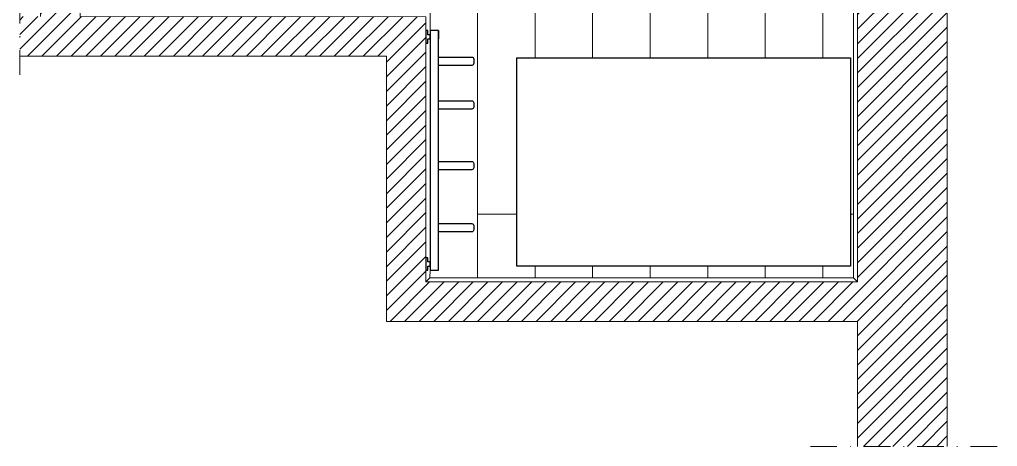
# Model space of a CAD drawing. Header units: centimetres. Extents: x 1723 to 3296, y 1174 to 2216.
# Drawn here: x 1860.4 to 2095, y 1180.3 to 1282.7 of the extents above; entities that cross this region are included whole.
import ezdxf

# ---------------------------------------------------------------- set-up
doc = ezdxf.new("R2010")
doc.units = ezdxf.units.CM
doc.linetypes.add('TRATTOPUNTO2', pattern=[12.7, 6.35, -3.175, 0, -3.175])
doc.layers.get('0').update_dxf_attribs({"lineweight": 18})
doc.layers.add('arredo', color=253, linetype='Continuous')
doc.layers.add('campitura', color=9, linetype='Continuous')
doc.layers.add('muro sezione', color=10, linetype='Continuous', lineweight=18)
doc.layers.add('Pavimento', color=60, linetype='Continuous', lineweight=18)

# ---------------------------------------------------------------- blocks, each defined once
blk = doc.blocks.new('Appendi_ab')
at = {"layer": 'arredo'}
blk.add_line((51553.7, 49344.7), (51573.7, 49344.7), dxfattribs=at)
for points in [[(51553.7, 49374.7), (51583.7, 49374.7), (51583.7, 49369.7), (51573.7, 49369.7), (51573.7, 49364.7), (51563.7, 49364.7), (51563.7, 49369.7), (51553.7, 49369.7), (51553.7, 49374.7)], [(52098.7, 49374.7), (52128.7, 49374.7), (52128.7, 49369.7), (52118.7, 49369.7), (52118.7, 49364.7), (52108.7, 49364.7), (52108.7, 49369.7), (52098.7, 49369.7), (52098.7, 49374.7)], [(51553.7, 49364.7), (52128.7, 49364.7), (52128.7, 49344.7), (51553.7, 49344.7), (51553.7, 49364.7)]]:
    blk.add_lwpolyline(points, dxfattribs=at)
for points in [[(51617.3, 49344.7), (51617.3, 49264.7, 0.414214), (51622.3, 49259.7), (51632.3, 49259.7, 0.409236), (51637.3, 49264.7), (51637.3, 49344.7)], [(51722.2, 49344.7), (51722.2, 49264.7, 0.414214), (51727.2, 49259.7), (51737.2, 49259.7, 0.409236), (51742.2, 49264.7), (51742.2, 49344.7)], [(51867.7, 49344.7), (51867.7, 49264.7, 0.414214), (51872.7, 49259.7), (51882.7, 49259.7, 0.409236), (51887.7, 49264.7), (51887.7, 49344.7)], [(52016.7, 49344.7), (52016.7, 49264.7, 0.414214), (52021.7, 49259.7), (52031.7, 49259.7, 0.409236), (52036.7, 49264.7), (52036.7, 49344.7)]]:
    blk.add_lwpolyline(points, format="xyb", dxfattribs=at)

msp = doc.modelspace()

# ---------------------------------------------------------------- hatches: boundary and pattern name
at = {"layer": 'campitura', "linetype": 'TRATTOPUNTO2'}
h = msp.add_hatch(dxfattribs=at)
h.set_pattern_fill('ANSI31', color=256, scale=0.78)
h.paths.add_polyline_path([(1763.27, 1614), (1860.39, 1614), (1860.39, 1623.56), (1752.81, 1623.56), (1722.81, 1623.56), (1722.81, 1614), (1752.81, 1614), (1752.81, 1358.43), (1790.75, 1358.43), (1790.75, 1367.33), (1790.75, 1367.9), (1763.27, 1367.9)])
h.paths.add_polyline_path([(2082.93, 1644.78), (2061.4, 1644.78), (2061.4, 1623.56), (1945.07, 1623.56), (1945.07, 1614), (2061.43, 1614), (2061.4, 1219.76), (1957.86, 1219.76), (1957.86, 1283.38), (1874.96, 1283.42), (1874.97, 1367.9), (1865.5, 1367.87), (1865.5, 1358.43), (1865.5, 1358.43), (1865.46, 1283.43), (1860.46, 1283.43), (1860.46, 1273.91), (1865.45, 1273.91), (1948.4, 1273.91), (1948.4, 1210.3), (2061.4, 1210.3), (2061.4, 1210.3), (2061.4, 1180.3), (2082.93, 1180.3), (2082.93, 1210.3)])

# ---------------------------------------------------------------- linework, layer by layer
for p, q in [((2060.45, 1589.28), (2060.45, 1220.74)), ((1958.88, 1284.41), (1958.88, 1280.06)), ((1958.85, 1220.76), (1958.88, 1222.56)), ((1957.86, 1219.76), (1958.85, 1220.76)), ((2060.42, 1220.76), (1958.85, 1220.76)), ((2061.4, 1219.76), (2060.42, 1220.76))]:
    msp.add_line(p, q)
at = {"layer": 'arredo'}
msp.add_lwpolyline([(1979.73, 1273.53), (2059.73, 1273.53), (2059.73, 1223.53), (1979.73, 1223.53), (1979.73, 1273.53)], dxfattribs=at)
at = {"layer": 'muro sezione', "linetype": 'TRATTOPUNTO2'}
for p, q in [((1860.46, 1288.12), (1860.46, 1269.46)), ((2050.13, 1180.3), (2094.97, 1180.3))]:
    msp.add_line(p, q, dxfattribs=at)
at = {"layer": 'muro sezione'}
for p, q in [((1865.45, 1273.91), (1860.45, 1273.91)), ((2061.4, 1210.3), (2061.4, 1180.3)), ((2082.93, 1210.3), (2082.93, 1180.3))]:
    msp.add_line(p, q, dxfattribs=at)
for points in [[(2082.93, 1644.78), (2061.4, 1644.78), (2061.4, 1623.56), (1945.07, 1623.56), (1945.07, 1614), (2061.43, 1614), (2061.4, 1219.76), (1957.86, 1219.76), (1957.86, 1283.38), (1874.96, 1283.42), (1874.97, 1367.9), (1865.5, 1367.87), (1865.46, 1283.43)], [(2082.93, 1210.3), (2082.93, 1644.78)], [(1865.45, 1273.91), (1948.4, 1273.91), (1948.4, 1210.3), (2061.4, 1210.3), (2061.4, 1210.3)]]:
    msp.add_lwpolyline(points, dxfattribs=at)
at = {"layer": 'Pavimento'}
for p, q in [((1970.27, 1236), (1970.27, 1290)), ((1997.87, 1290), (1997.87, 1273.53)), ((2025.47, 1290), (2025.47, 1273.53)), ((2053.07, 1290), (2053.07, 1273.53)), ((1970.27, 1236), (1970.27, 1220.76)), ((1984.07, 1223.53), (1984.07, 1220.76)), ((2011.67, 1223.53), (2011.67, 1220.76)), ((2039.27, 1223.53), (2039.27, 1220.76)), ((2053.07, 1223.53), (2053.07, 1220.76))]:
    msp.add_line(p, q, dxfattribs=at)
for points in [[(1984.07, 1273.53), (1984.07, 1344), (1970.27, 1344)], [(2011.67, 1273.53), (2011.67, 1344), (1997.87, 1344)], [(2039.27, 1273.53), (2039.27, 1344), (2025.47, 1344)], [(1970.27, 1236), (1979.73, 1236)], [(2059.73, 1236), (2060.45, 1236)], [(1997.87, 1220.76), (1997.87, 1223.53)], [(2025.47, 1220.76), (2025.47, 1223.53)]]:
    msp.add_lwpolyline(points, dxfattribs=at)

# ---------------------------------------------------------------- block references
at = {"layer": 'arredo', "xscale": -0.1, "yscale": 0.1, "zscale": 0.1, "rotation": 90}
msp.add_blockref('Appendi_ab', (6895.34, 6435.44), dxfattribs=at)

doc.saveas('drawing.dxf')
